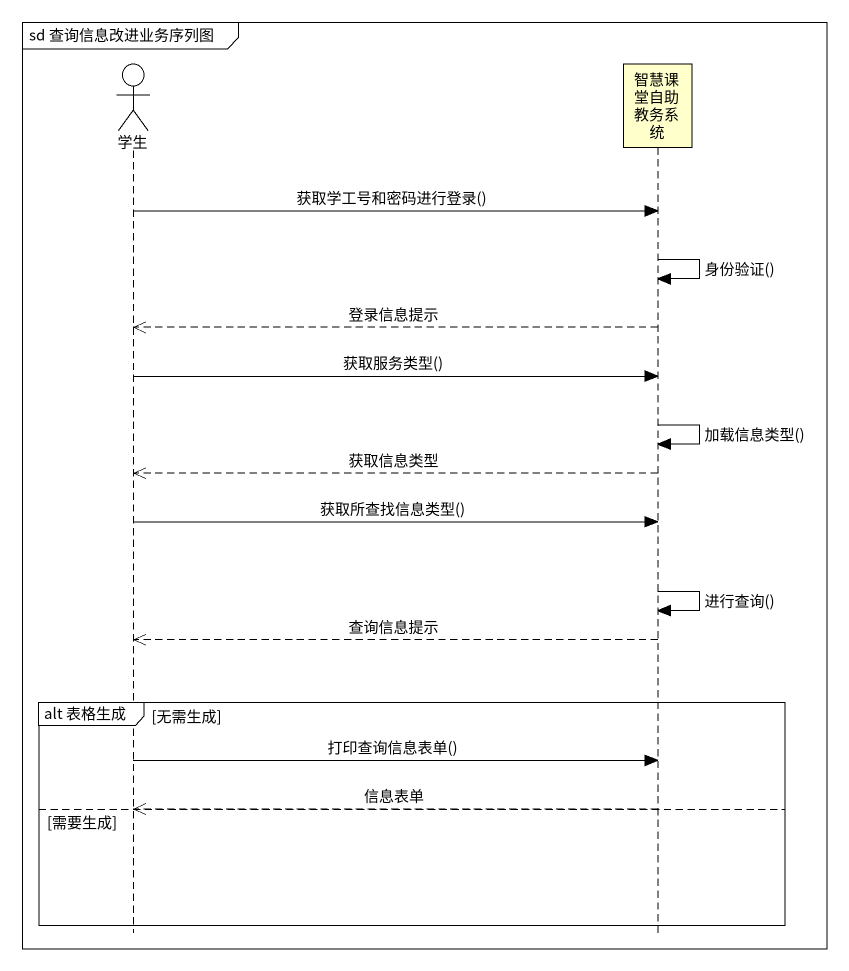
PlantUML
@startuml
mainframe sd 查询信息改进业务序列图
hide footbox
actor 学生
participant 智慧课堂自助教务系统

学生 -> 智慧课堂自助教务系统 : 获取学工号和密码进行登录()
智慧课堂自助教务系统 -> 智慧课堂自助教务系统 : 身份验证()
智慧课堂自助教务系统 -->> 学生 : 登录信息提示
学生 -> 智慧课堂自助教务系统 : 获取服务类型()
智慧课堂自助教务系统 -> 智慧课堂自助教务系统 : 加载信息类型()
智慧课堂自助教务系统 -->> 学生 : 获取信息类型
学生 -> 智慧课堂自助教务系统 : 获取所查找信息类型()
智慧课堂自助教务系统 -> 智慧课堂自助教务系统 : 进行查询()
智慧课堂自助教务系统 -->> 学生 : 查询信息提示
group alt 表格生成 [无需生成]
  学生 -> 智慧课堂自助教务系统 : 打印查询信息表单()
  智慧课堂自助教务系统 -->> 学生 : 信息表单
else 需要生成
end
@enduml
